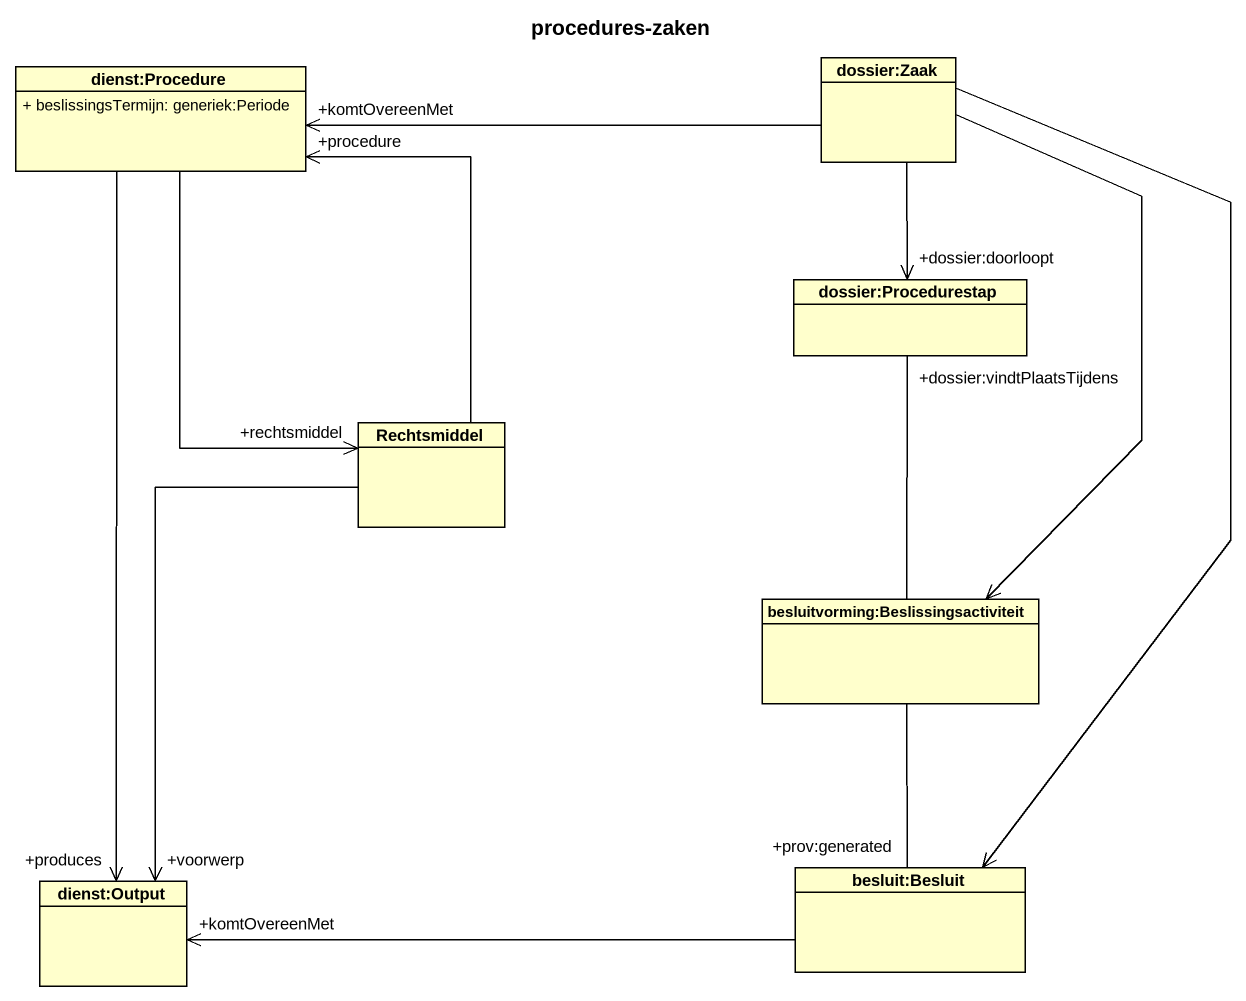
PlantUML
@startuml
title procedures-zaken
hide circle
hide empty members
skinparam classAttributeIconSize 0
class "dienst:Procedure" as dienst_Procedure {
  + beslissingsTermijn: generiek:Periode
}
class "dossier:Zaak" as dossier_Zaak
class "dossier:Procedurestap" as dossier_Procedurestap
class Rechtsmiddel
class "besluitvorming:Beslissingsactiviteit" as besluitvorming
class "besluit:Besluit" as besluit_Besluit
class "dienst:Output" as dienst_Output
dienst_Procedure --> "+rechtsmiddel" Rechtsmiddel
dienst_Procedure --> "+produces" dienst_Output
dossier_Zaak -left-> "+komtOvereenMet" dienst_Procedure
dossier_Zaak --> "+dossier:doorloopt" dossier_Procedurestap
dossier_Zaak --> besluitvorming
dossier_Zaak --> besluit_Besluit
Rechtsmiddel -up-> "+procedure" dienst_Procedure
Rechtsmiddel --> "+voorwerp" dienst_Output
besluitvorming -up- "+dossier:vindtPlaatsTijdens" dossier_Procedurestap
besluitvorming -- "+prov:generated" besluit_Besluit
besluit_Besluit -left-> "+komtOvereenMet" dienst_Output
@enduml
